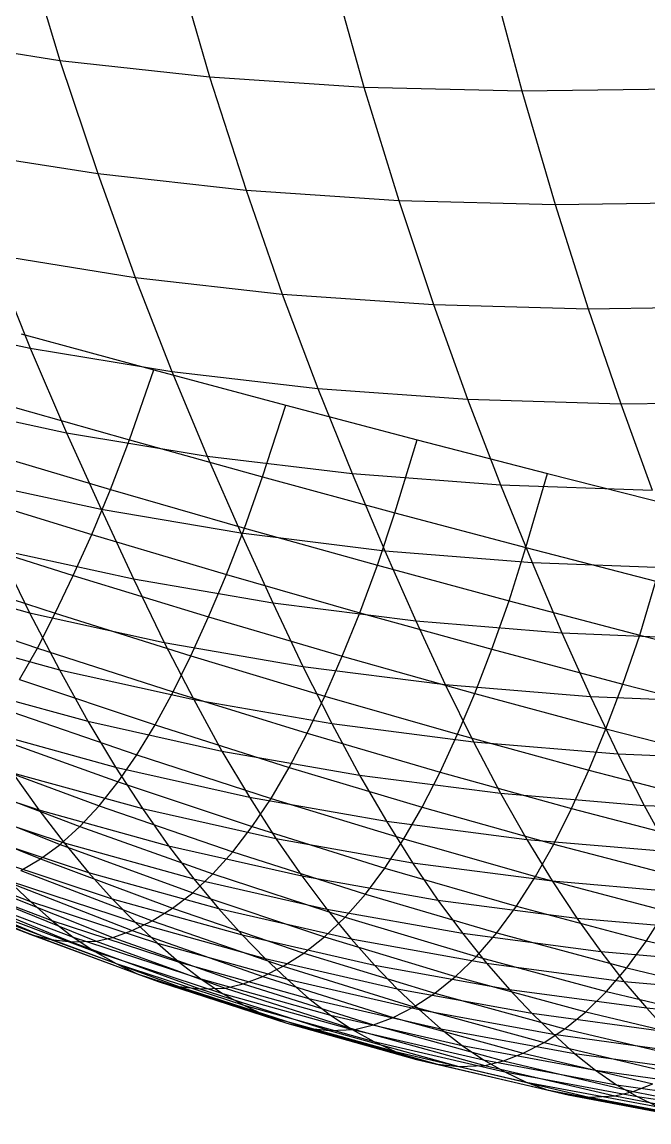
# Model space of a CAD drawing. Extents: x -429 to 429, y -1 to 209.
# Drawn here: x -310.59 to -303.47, y 28.21 to 40.71 of the extents above; entities that cross this region are included whole.
import ezdxf

# ---------------------------------------------------------------- set-up
doc = ezdxf.new("R2010")
doc.units = 0

msp = doc.modelspace()

# ---------------------------------------------------------------- linework, layer by layer
at = {"layer": 'default', "color": 5, "linetype": 'CONTINUOUS'}
for p, q in [((-310.584, 41.674, 80.26), (-310.162, 40.276, 80.966)), ((-308.869, 41.487, 79.381), (-308.461, 40.089, 80.075)), ((-307.099, 41.369, 78.628), (-306.709, 39.973, 79.302)), ((-305.287, 41.322, 78.004), (-304.915, 39.928, 78.651)), ((-311.803, 40.532, 81.968), (-310.162, 40.276, 80.966)), ((-310.162, 40.276, 80.966), (-308.461, 40.089, 80.075)), ((-310.162, 40.276, 80.966), (-309.733, 38.989, 81.673)), ((-308.461, 40.089, 80.075), (-306.709, 39.973, 79.302)), ((-308.461, 40.089, 80.075), (-308.047, 38.801, 80.771)), ((-306.709, 39.973, 79.302), (-304.915, 39.928, 78.651)), ((-306.709, 39.973, 79.302), (-306.312, 38.684, 79.978)), ((-304.915, 39.928, 78.651), (-303.09, 39.955, 78.125)), ((-304.915, 39.928, 78.651), (-304.537, 38.639, 79.299)), ((-311.362, 39.247, 82.68), (-309.733, 38.989, 81.673)), ((-309.733, 38.989, 81.673), (-308.047, 38.801, 80.771)), ((-309.733, 38.989, 81.673), (-309.309, 37.809, 82.363)), ((-308.047, 38.801, 80.771), (-306.312, 38.684, 79.978)), ((-308.047, 38.801, 80.771), (-307.637, 37.619, 81.45)), ((-306.312, 38.684, 79.978), (-304.537, 38.639, 79.299)), ((-306.312, 38.684, 79.978), (-305.918, 37.5, 80.64)), ((-304.537, 38.639, 79.299), (-302.731, 38.665, 78.736)), ((-304.537, 38.639, 79.299), (-304.161, 37.453, 79.935)), ((-310.927, 38.069, 83.373), (-309.309, 37.809, 82.363)), ((-310.927, 38.069, 83.373), (-310.499, 37.003, 84.05)), ((-309.309, 37.809, 82.363), (-307.637, 37.619, 81.45)), ((-309.309, 37.809, 82.363), (-308.892, 36.74, 83.036)), ((-307.637, 37.619, 81.45), (-305.918, 37.5, 80.64)), ((-307.637, 37.619, 81.45), (-307.233, 36.547, 82.113)), ((-305.918, 37.5, 80.64), (-304.161, 37.453, 79.935)), ((-305.918, 37.5, 80.64), (-305.531, 36.424, 81.285)), ((-304.161, 37.453, 79.935), (-302.373, 37.477, 79.339)), ((-304.161, 37.453, 79.935), (-303.791, 36.372, 80.555)), ((-312.049, 37.334, 85.151), (-310.499, 37.003, 84.05)), ((-310.602, 37.168, 105.578), (-309.094, 36.758, 104.606)), ((-310.499, 37.003, 84.05), (-308.892, 36.74, 83.036)), ((-310.499, 37.003, 84.05), (-310.086, 36.042, 84.697)), ((-309.373, 35.962, 104.301), (-309.094, 36.758, 104.606)), ((-309.094, 36.758, 104.606), (-307.595, 36.357, 103.621)), ((-308.892, 36.74, 83.036), (-307.233, 36.547, 82.113)), ((-308.892, 36.74, 83.036), (-308.489, 35.776, 83.68)), ((-307.233, 36.547, 82.113), (-305.531, 36.424, 81.285)), ((-307.233, 36.547, 82.113), (-306.843, 35.579, 82.748)), ((-310.897, 36.394, 105.25), (-309.373, 35.962, 104.301)), ((-305.531, 36.424, 81.285), (-303.791, 36.372, 80.555)), ((-305.531, 36.424, 81.285), (-305.155, 35.45, 81.903)), ((-303.791, 36.372, 80.555), (-302.021, 36.39, 79.926)), ((-311.63, 36.375, 85.796), (-310.086, 36.042, 84.697)), ((-307.86, 35.542, 103.334), (-307.595, 36.357, 103.621)), ((-307.595, 36.357, 103.621), (-306.105, 35.964, 102.622)), ((-303.791, 36.372, 80.555), (-303.432, 35.391, 81.15)), ((-310.086, 36.042, 84.697), (-308.489, 35.776, 83.68)), ((-310.086, 36.042, 84.697), (-309.694, 35.173, 85.309)), ((-309.587, 35.399, 104.064), (-309.373, 35.962, 104.301)), ((-309.373, 35.962, 104.301), (-307.86, 35.542, 103.334)), ((-306.359, 35.134, 102.349), (-306.105, 35.964, 102.622)), ((-306.105, 35.964, 102.622), (-304.623, 35.581, 101.609)), ((-311.122, 35.853, 104.996), (-309.587, 35.399, 104.064)), ((-308.489, 35.776, 83.68), (-306.843, 35.579, 82.748)), ((-308.489, 35.776, 83.68), (-308.106, 34.904, 84.289)), ((-308.065, 34.96, 103.11), (-307.86, 35.542, 103.334)), ((-307.86, 35.542, 103.334), (-306.359, 35.134, 102.349)), ((-306.843, 35.579, 82.748), (-305.155, 35.45, 81.903)), ((-306.843, 35.579, 82.748), (-306.471, 34.702, 83.348)), ((-304.869, 34.739, 101.345), (-304.623, 35.581, 101.609)), ((-304.623, 35.581, 101.609), (-303.151, 35.206, 100.583)), ((-311.232, 35.508, 86.405), (-309.694, 35.173, 85.309)), ((-309.8, 34.888, 103.824), (-309.587, 35.399, 104.064)), ((-309.587, 35.399, 104.064), (-308.065, 34.96, 103.11)), ((-305.155, 35.45, 81.903), (-303.432, 35.391, 81.15)), ((-305.155, 35.45, 81.903), (-304.797, 34.568, 82.488)), ((-311.343, 35.361, 104.743), (-309.8, 34.888, 103.824)), ((-309.694, 35.173, 85.309), (-308.106, 34.904, 84.289)), ((-309.694, 35.173, 85.309), (-309.326, 34.381, 85.881)), ((-306.555, 34.538, 102.134), (-306.359, 35.134, 102.349)), ((-306.359, 35.134, 102.349), (-304.869, 34.739, 101.345)), ((-311.559, 34.911, 104.495), (-310.01, 34.42, 103.585)), ((-310.01, 34.42, 103.585), (-309.8, 34.888, 103.824)), ((-309.8, 34.888, 103.824), (-308.271, 34.433, 102.879)), ((-308.271, 34.433, 102.879), (-308.065, 34.96, 103.11)), ((-308.106, 34.904, 84.289), (-306.471, 34.702, 83.348)), ((-308.106, 34.904, 84.289), (-307.745, 34.11, 84.858)), ((-308.065, 34.96, 103.11), (-306.555, 34.538, 102.134)), ((-310.859, 34.718, 86.974), (-309.326, 34.381, 85.881)), ((-310.859, 34.718, 86.974), (-310.507, 33.998, 87.51)), ((-306.471, 34.702, 83.348), (-304.797, 34.568, 82.488)), ((-306.471, 34.702, 83.348), (-306.12, 33.906, 83.91)), ((-305.058, 34.132, 101.137), (-304.869, 34.739, 101.345)), ((-304.869, 34.739, 101.345), (-303.39, 34.357, 100.323)), ((-306.755, 33.998, 101.91), (-306.555, 34.538, 102.134)), ((-306.555, 34.538, 102.134), (-305.058, 34.132, 101.137)), ((-304.797, 34.568, 82.488), (-303.089, 34.503, 81.714)), ((-304.797, 34.568, 82.488), (-304.458, 33.769, 83.038)), ((-311.986, 34.401, 88.666), (-310.507, 33.998, 87.51)), ((-311.768, 34.498, 104.253), (-310.215, 33.991, 103.349)), ((-310.215, 33.991, 103.349), (-310.01, 34.42, 103.585)), ((-310.01, 34.42, 103.585), (-308.475, 33.952, 102.648)), ((-308.475, 33.952, 102.648), (-308.271, 34.433, 102.879)), ((-308.271, 34.433, 102.879), (-306.755, 33.998, 101.91)), ((-309.326, 34.381, 85.881), (-307.745, 34.11, 84.858)), ((-309.326, 34.381, 85.881), (-308.978, 33.66, 86.419)), ((-303.575, 33.742, 100.117), (-303.39, 34.357, 100.323)), ((-311.972, 34.121, 104.013), (-310.418, 33.596, 103.113)), ((-307.745, 34.11, 84.858), (-306.12, 33.906, 83.91)), ((-307.745, 34.11, 84.858), (-307.403, 33.388, 85.394)), ((-305.254, 33.582, 100.917), (-305.058, 34.132, 101.137)), ((-305.058, 34.132, 101.137), (-303.575, 33.742, 100.117)), ((-310.507, 33.998, 87.51), (-308.978, 33.66, 86.419)), ((-310.507, 33.998, 87.51), (-310.168, 33.35, 88.023)), ((-310.418, 33.596, 103.113), (-310.215, 33.991, 103.349)), ((-310.215, 33.991, 103.349), (-308.676, 33.508, 102.417)), ((-308.676, 33.508, 102.417), (-308.475, 33.952, 102.648)), ((-308.475, 33.952, 102.648), (-306.954, 33.505, 101.684)), ((-306.954, 33.505, 101.684), (-306.755, 33.998, 101.91)), ((-306.755, 33.998, 101.91), (-305.254, 33.582, 100.917)), ((-306.12, 33.906, 83.91), (-304.458, 33.769, 83.038)), ((-306.12, 33.906, 83.91), (-305.787, 33.183, 84.439)), ((-304.458, 33.769, 83.038), (-302.763, 33.699, 82.247)), ((-304.458, 33.769, 83.038), (-304.134, 33.045, 83.557)), ((-311.646, 33.754, 89.173), (-310.168, 33.35, 88.023)), ((-308.978, 33.66, 86.419), (-307.403, 33.388, 85.394)), ((-308.978, 33.66, 86.419), (-308.642, 33.011, 86.933)), ((-303.767, 33.185, 99.899), (-303.575, 33.742, 100.117)), ((-303.575, 33.742, 100.117), (-302.106, 33.368, 99.077)), ((-310.622, 33.238, 102.872), (-310.418, 33.596, 103.113)), ((-310.418, 33.596, 103.113), (-308.877, 33.098, 102.183)), ((-305.449, 33.08, 100.693), (-305.254, 33.582, 100.917)), ((-305.254, 33.582, 100.917), (-303.767, 33.185, 99.899)), ((-308.877, 33.098, 102.183), (-308.676, 33.508, 102.417)), ((-308.676, 33.508, 102.417), (-307.152, 33.05, 101.456)), ((-307.403, 33.388, 85.394), (-305.787, 33.183, 84.439)), ((-307.403, 33.388, 85.394), (-307.073, 32.738, 85.907)), ((-307.152, 33.05, 101.456), (-306.954, 33.505, 101.684)), ((-306.954, 33.505, 101.684), (-305.449, 33.08, 100.693)), ((-310.168, 33.35, 88.023), (-308.642, 33.011, 86.933)), ((-310.168, 33.35, 88.023), (-309.844, 32.765, 88.51)), ((-311.322, 33.17, 89.655), (-309.844, 32.765, 88.51)), ((-310.622, 33.238, 102.872), (-309.082, 32.723, 101.942)), ((-305.787, 33.183, 84.439), (-304.134, 33.045, 83.557)), ((-305.787, 33.183, 84.439), (-305.465, 32.532, 84.945)), ((-303.959, 32.678, 99.677), (-303.767, 33.185, 99.899)), ((-303.767, 33.185, 99.899), (-302.296, 32.808, 98.858)), ((-309.082, 32.723, 101.942), (-308.877, 33.098, 102.183)), ((-308.877, 33.098, 102.183), (-307.352, 32.628, 101.223)), ((-308.642, 33.011, 86.933), (-307.073, 32.738, 85.907)), ((-308.642, 33.011, 86.933), (-308.321, 32.425, 87.422)), ((-307.352, 32.628, 101.223), (-307.152, 33.05, 101.456)), ((-307.152, 33.05, 101.456), (-305.644, 32.617, 100.467)), ((-305.644, 32.617, 100.467), (-305.449, 33.08, 100.693)), ((-305.449, 33.08, 100.693), (-303.959, 32.678, 99.677)), ((-304.134, 33.045, 83.557), (-302.451, 32.975, 82.751)), ((-304.134, 33.045, 83.557), (-303.823, 32.394, 84.053)), ((-310.828, 32.914, 102.627), (-309.289, 32.383, 101.694)), ((-309.844, 32.765, 88.51), (-308.321, 32.425, 87.422)), ((-309.844, 32.765, 88.51), (-309.529, 32.242, 88.981)), ((-311.006, 32.649, 90.121), (-309.529, 32.242, 88.981)), ((-309.289, 32.383, 101.694), (-309.082, 32.723, 101.942)), ((-309.082, 32.723, 101.942), (-307.556, 32.24, 100.981)), ((-307.073, 32.738, 85.907), (-305.465, 32.532, 84.945)), ((-307.073, 32.738, 85.907), (-306.758, 32.151, 86.393)), ((-304.152, 32.209, 99.451), (-303.959, 32.678, 99.677)), ((-303.959, 32.678, 99.677), (-302.486, 32.298, 98.634)), ((-311.035, 32.624, 102.377), (-309.5, 32.076, 101.438)), ((-307.556, 32.24, 100.981), (-307.352, 32.628, 101.223)), ((-307.352, 32.628, 101.223), (-305.842, 32.186, 100.234)), ((-305.842, 32.186, 100.234), (-305.644, 32.617, 100.467)), ((-305.644, 32.617, 100.467), (-304.152, 32.209, 99.451)), ((-305.465, 32.532, 84.945), (-303.823, 32.394, 84.053)), ((-305.465, 32.532, 84.945), (-305.157, 31.946, 85.427)), ((-309.5, 32.076, 101.438), (-309.289, 32.383, 101.694)), ((-309.289, 32.383, 101.694), (-307.764, 31.887, 100.731)), ((-308.321, 32.425, 87.422), (-306.758, 32.151, 86.393)), ((-308.321, 32.425, 87.422), (-308.009, 31.901, 87.894)), ((-303.823, 32.394, 84.053), (-302.151, 32.324, 83.231)), ((-303.823, 32.394, 84.053), (-303.524, 31.808, 84.524)), ((-311.246, 32.368, 102.119), (-309.717, 31.803, 101.173)), ((-311.838, 32.232, 92.177), (-310.403, 31.758, 91.002)), ((-311.459, 32.148, 101.856), (-309.937, 31.566, 100.899)), ((-310.7, 32.179, 90.569), (-309.224, 31.772, 89.434)), ((-310.7, 32.179, 90.569), (-310.403, 31.758, 91.002)), ((-309.529, 32.242, 88.981), (-308.009, 31.901, 87.894)), ((-309.529, 32.242, 88.981), (-309.224, 31.772, 89.434)), ((-307.764, 31.887, 100.731), (-307.556, 32.24, 100.981)), ((-307.556, 32.24, 100.981), (-306.046, 31.788, 99.991)), ((-306.758, 32.151, 86.393), (-305.157, 31.946, 85.427)), ((-306.758, 32.151, 86.393), (-306.451, 31.628, 86.863)), ((-306.046, 31.788, 99.991), (-305.842, 32.186, 100.234)), ((-305.842, 32.186, 100.234), (-304.349, 31.772, 99.217)), ((-304.349, 31.772, 99.217), (-304.152, 32.209, 99.451)), ((-304.152, 32.209, 99.451), (-302.678, 31.827, 98.407)), ((-309.717, 31.803, 101.173), (-309.5, 32.076, 101.438)), ((-309.5, 32.076, 101.438), (-307.978, 31.567, 100.471)), ((-311.674, 31.963, 101.588), (-310.16, 31.365, 100.619)), ((-308.009, 31.901, 87.894), (-306.451, 31.628, 86.863)), ((-308.009, 31.901, 87.894), (-307.708, 31.43, 88.348)), ((-307.978, 31.567, 100.471), (-307.764, 31.887, 100.731)), ((-307.764, 31.887, 100.731), (-306.254, 31.426, 99.739)), ((-305.157, 31.946, 85.427), (-303.524, 31.808, 84.524)), ((-305.157, 31.946, 85.427), (-304.859, 31.421, 85.89)), ((-311.888, 31.811, 101.318), (-310.384, 31.199, 100.335)), ((-311.552, 31.856, 92.587), (-310.115, 31.381, 91.42)), ((-310.403, 31.758, 91.002), (-308.927, 31.349, 89.872)), ((-310.403, 31.758, 91.002), (-310.115, 31.381, 91.42)), ((-309.937, 31.566, 100.899), (-309.717, 31.803, 101.173)), ((-309.717, 31.803, 101.173), (-308.198, 31.28, 100.199)), ((-309.224, 31.772, 89.434), (-307.708, 31.43, 88.348)), ((-309.224, 31.772, 89.434), (-308.927, 31.349, 89.872)), ((-306.254, 31.426, 99.739), (-306.046, 31.788, 99.991)), ((-306.046, 31.788, 99.991), (-304.551, 31.368, 98.972)), ((-304.551, 31.368, 98.972), (-304.349, 31.772, 99.217)), ((-304.349, 31.772, 99.217), (-302.873, 31.386, 98.172)), ((-303.524, 31.808, 84.524), (-301.863, 31.738, 83.69)), ((-303.524, 31.808, 84.524), (-303.235, 31.283, 84.978)), ((-311.276, 31.52, 92.981), (-309.837, 31.045, 91.821)), ((-310.16, 31.365, 100.619), (-309.937, 31.566, 100.899)), ((-309.937, 31.566, 100.899), (-308.424, 31.029, 99.916)), ((-308.198, 31.28, 100.199), (-307.978, 31.567, 100.471)), ((-307.978, 31.567, 100.471), (-306.469, 31.095, 99.475)), ((-306.451, 31.628, 86.863), (-304.859, 31.421, 85.89)), ((-306.451, 31.628, 86.863), (-306.155, 31.156, 87.315)), ((-307.708, 31.43, 88.348), (-306.155, 31.156, 87.315)), ((-307.708, 31.43, 88.348), (-307.414, 31.007, 88.787)), ((-306.469, 31.095, 99.475), (-306.254, 31.426, 99.739)), ((-306.254, 31.426, 99.739), (-304.759, 31, 98.718)), ((-304.859, 31.421, 85.89), (-303.235, 31.283, 84.978)), ((-304.859, 31.421, 85.89), (-304.57, 30.949, 86.336)), ((-310.384, 31.199, 100.335), (-310.16, 31.365, 100.619)), ((-310.16, 31.365, 100.619), (-308.654, 30.815, 99.626)), ((-310.115, 31.381, 91.42), (-308.64, 30.972, 90.294)), ((-310.115, 31.381, 91.42), (-309.837, 31.045, 91.821)), ((-308.927, 31.349, 89.872), (-307.414, 31.007, 88.787)), ((-308.927, 31.349, 89.872), (-308.64, 30.972, 90.294)), ((-308.424, 31.029, 99.916), (-308.198, 31.28, 100.199)), ((-308.198, 31.28, 100.199), (-306.692, 30.798, 99.197)), ((-304.759, 31, 98.718), (-304.551, 31.368, 98.972)), ((-304.551, 31.368, 98.972), (-303.075, 30.98, 97.926)), ((-311.912, 31.254, 95.249), (-310.498, 30.716, 94.081)), ((-311.008, 31.221, 93.361), (-309.567, 30.746, 92.208)), ((-310.606, 31.067, 100.051), (-310.384, 31.199, 100.335)), ((-310.384, 31.199, 100.335), (-308.885, 30.638, 99.331)), ((-306.155, 31.156, 87.315), (-304.57, 30.949, 86.336)), ((-306.155, 31.156, 87.315), (-305.867, 30.732, 87.752)), ((-311.672, 31.037, 95.583), (-310.254, 30.499, 94.425)), ((-310.606, 31.067, 100.051), (-309.114, 30.496, 99.035)), ((-309.837, 31.045, 91.821), (-308.362, 30.636, 90.699)), ((-309.837, 31.045, 91.821), (-309.567, 30.746, 92.208)), ((-308.654, 30.815, 99.626), (-308.424, 31.029, 99.916)), ((-308.424, 31.029, 99.916), (-306.921, 30.537, 98.908)), ((-306.692, 30.798, 99.197), (-306.469, 31.095, 99.475)), ((-306.469, 31.095, 99.475), (-304.975, 30.663, 98.451)), ((-311.924, 30.942, 98.313), (-310.494, 30.342, 97.203)), ((-311.705, 30.884, 98.607), (-310.265, 30.285, 97.512)), ((-311.037, 30.893, 99.492), (-309.56, 30.307, 98.453)), ((-310.826, 30.965, 99.767), (-309.342, 30.386, 98.739)), ((-310.749, 30.954, 93.728), (-309.306, 30.479, 92.581)), ((-310.749, 30.954, 93.728), (-310.498, 30.716, 94.081)), ((-308.64, 30.972, 90.294), (-307.13, 30.629, 89.21)), ((-308.64, 30.972, 90.294), (-308.362, 30.636, 90.699)), ((-307.414, 31.007, 88.787), (-305.867, 30.732, 87.752)), ((-307.414, 31.007, 88.787), (-307.13, 30.629, 89.21)), ((-304.975, 30.663, 98.451), (-304.759, 31, 98.718)), ((-304.759, 31, 98.718), (-303.282, 30.609, 97.669)), ((-304.57, 30.949, 86.336), (-302.956, 30.81, 85.414)), ((-304.57, 30.949, 86.336), (-304.289, 30.525, 86.767)), ((-311.487, 30.853, 98.9), (-310.035, 30.257, 97.822)), ((-311.433, 30.847, 95.915), (-310.01, 30.31, 94.766)), ((-311.214, 30.855, 99.261), (-309.752, 30.264, 98.2)), ((-308.885, 30.638, 99.331), (-308.654, 30.815, 99.626)), ((-308.654, 30.815, 99.626), (-307.155, 30.314, 98.61)), ((-306.921, 30.537, 98.908), (-306.692, 30.798, 99.197)), ((-306.692, 30.798, 99.197), (-305.199, 30.359, 98.17)), ((-311.195, 30.683, 96.242), (-309.767, 30.146, 95.104)), ((-310.498, 30.716, 94.081), (-309.053, 30.241, 92.942)), ((-310.498, 30.716, 94.081), (-310.254, 30.499, 94.425)), ((-309.567, 30.746, 92.208), (-308.093, 30.336, 91.09)), ((-309.567, 30.746, 92.208), (-309.306, 30.479, 92.581)), ((-309.114, 30.496, 99.035), (-308.885, 30.638, 99.331)), ((-308.885, 30.638, 99.331), (-307.391, 30.129, 98.306)), ((-308.362, 30.636, 90.699), (-306.854, 30.292, 89.617)), ((-308.362, 30.636, 90.699), (-308.093, 30.336, 91.09)), ((-305.867, 30.732, 87.752), (-304.289, 30.525, 86.767)), ((-305.867, 30.732, 87.752), (-305.588, 30.354, 88.172)), ((-305.199, 30.359, 98.17), (-304.975, 30.663, 98.451)), ((-304.975, 30.663, 98.451), (-303.496, 30.269, 97.4)), ((-310.959, 30.546, 96.566), (-309.525, 30.01, 95.439)), ((-307.155, 30.314, 98.61), (-306.921, 30.537, 98.908)), ((-307.13, 30.629, 89.21), (-305.588, 30.354, 88.172)), ((-307.13, 30.629, 89.21), (-306.854, 30.292, 89.617)), ((-306.921, 30.537, 98.908), (-305.43, 30.092, 97.875)), ((-304.289, 30.525, 86.767), (-302.684, 30.386, 85.835)), ((-304.289, 30.525, 86.767), (-304.017, 30.146, 87.181)), ((-303.496, 30.269, 97.4), (-303.282, 30.609, 97.669)), ((-310.726, 30.431, 96.886), (-309.285, 29.894, 95.77)), ((-310.726, 30.431, 96.886), (-310.494, 30.342, 97.203)), ((-310.254, 30.499, 94.425), (-308.807, 30.024, 93.292)), ((-310.254, 30.499, 94.425), (-310.01, 30.31, 94.766)), ((-309.56, 30.307, 98.453), (-309.342, 30.386, 98.739)), ((-309.342, 30.386, 98.739), (-309.114, 30.496, 99.035)), ((-309.342, 30.386, 98.739), (-307.858, 29.863, 97.697)), ((-309.306, 30.479, 92.581), (-307.832, 30.068, 91.467)), ((-309.306, 30.479, 92.581), (-309.053, 30.241, 92.942)), ((-309.114, 30.496, 99.035), (-307.625, 29.98, 98.002)), ((-310.494, 30.342, 97.203), (-309.047, 29.805, 96.098)), ((-310.494, 30.342, 97.203), (-310.265, 30.285, 97.512)), ((-310.265, 30.285, 97.512), (-308.811, 29.749, 96.42)), ((-310.265, 30.285, 97.512), (-310.035, 30.257, 97.822)), ((-310.035, 30.257, 97.822), (-309.752, 30.264, 98.2)), ((-310.01, 30.31, 94.766), (-308.561, 29.835, 93.64)), ((-310.01, 30.31, 94.766), (-309.767, 30.146, 95.104)), ((-309.752, 30.264, 98.2), (-309.56, 30.307, 98.453)), ((-309.752, 30.264, 98.2), (-308.284, 29.732, 97.133)), ((-309.56, 30.307, 98.453), (-308.08, 29.78, 97.403)), ((-308.093, 30.336, 91.09), (-306.588, 29.992, 90.009)), ((-308.093, 30.336, 91.09), (-307.832, 30.068, 91.467)), ((-307.391, 30.129, 98.306), (-307.155, 30.314, 98.61)), ((-307.155, 30.314, 98.61), (-305.666, 29.863, 97.572)), ((-306.854, 30.292, 89.617), (-305.317, 30.016, 88.577)), ((-306.854, 30.292, 89.617), (-306.588, 29.992, 90.009)), ((-305.588, 30.354, 88.172), (-304.017, 30.146, 87.181)), ((-305.588, 30.354, 88.172), (-305.317, 30.016, 88.577)), ((-305.43, 30.092, 97.875), (-305.199, 30.359, 98.17)), ((-305.199, 30.359, 98.17), (-303.72, 29.962, 97.116)), ((-303.72, 29.962, 97.116), (-303.496, 30.269, 97.4)), ((-303.496, 30.269, 97.4), (-302.035, 29.914, 96.323)), ((-310.035, 30.257, 97.822), (-308.574, 29.722, 96.742)), ((-309.767, 30.146, 95.104), (-308.315, 29.671, 93.985)), ((-309.767, 30.146, 95.104), (-309.525, 30.01, 95.439)), ((-309.053, 30.241, 92.942), (-307.58, 29.831, 91.831)), ((-309.053, 30.241, 92.942), (-308.807, 30.024, 93.292)), ((-304.017, 30.146, 87.181), (-302.421, 30.006, 86.24)), ((-304.017, 30.146, 87.181), (-303.754, 29.807, 87.58)), ((-309.525, 30.01, 95.439), (-308.071, 29.536, 94.327)), ((-309.525, 30.01, 95.439), (-309.285, 29.894, 95.77)), ((-308.807, 30.024, 93.292), (-307.334, 29.614, 92.185)), ((-308.807, 30.024, 93.292), (-308.561, 29.835, 93.64)), ((-307.832, 30.068, 91.467), (-306.33, 29.724, 90.387)), ((-307.832, 30.068, 91.467), (-307.58, 29.831, 91.831)), ((-307.625, 29.98, 98.002), (-307.391, 30.129, 98.306)), ((-307.391, 30.129, 98.306), (-305.904, 29.673, 97.262)), ((-305.666, 29.863, 97.572), (-305.43, 30.092, 97.875)), ((-305.43, 30.092, 97.875), (-303.951, 29.693, 96.819)), ((-305.317, 30.016, 88.577), (-303.754, 29.807, 87.58)), ((-305.317, 30.016, 88.577), (-305.056, 29.715, 88.967)), ((-309.285, 29.894, 95.77), (-307.828, 29.42, 94.666)), ((-309.285, 29.894, 95.77), (-309.047, 29.805, 96.098)), ((-307.858, 29.863, 97.697), (-307.625, 29.98, 98.002)), ((-307.625, 29.98, 98.002), (-306.141, 29.519, 96.952)), ((-306.588, 29.992, 90.009), (-305.056, 29.715, 88.967)), ((-306.588, 29.992, 90.009), (-306.33, 29.724, 90.387)), ((-303.951, 29.693, 96.819), (-303.72, 29.962, 97.116)), ((-303.72, 29.962, 97.116), (-302.257, 29.609, 96.038)), ((-309.047, 29.805, 96.098), (-307.585, 29.331, 95.002)), ((-309.047, 29.805, 96.098), (-308.811, 29.749, 96.42)), ((-308.561, 29.835, 93.64), (-307.087, 29.425, 92.537)), ((-308.561, 29.835, 93.64), (-308.315, 29.671, 93.985)), ((-308.284, 29.732, 97.133), (-308.08, 29.78, 97.403)), ((-308.08, 29.78, 97.403), (-307.858, 29.863, 97.697)), ((-308.08, 29.78, 97.403), (-306.601, 29.312, 96.341)), ((-307.858, 29.863, 97.697), (-306.376, 29.398, 96.64)), ((-307.58, 29.831, 91.831), (-306.08, 29.486, 90.752)), ((-307.58, 29.831, 91.831), (-307.334, 29.614, 92.185)), ((-305.904, 29.673, 97.262), (-305.666, 29.863, 97.572)), ((-305.666, 29.863, 97.572), (-304.187, 29.462, 96.513)), ((-303.754, 29.807, 87.58), (-302.166, 29.666, 86.63)), ((-303.754, 29.807, 87.58), (-303.498, 29.505, 87.965)), ((-308.811, 29.749, 96.42), (-307.346, 29.275, 95.33)), ((-308.811, 29.749, 96.42), (-308.574, 29.722, 96.742)), ((-308.574, 29.722, 96.742), (-308.284, 29.732, 97.133)), ((-308.574, 29.722, 96.742), (-307.105, 29.249, 95.661)), ((-308.315, 29.671, 93.985), (-306.842, 29.261, 92.886)), ((-308.315, 29.671, 93.985), (-308.071, 29.536, 94.327)), ((-308.284, 29.732, 97.133), (-306.811, 29.262, 96.061)), ((-306.33, 29.724, 90.387), (-304.802, 29.446, 89.343)), ((-306.33, 29.724, 90.387), (-306.08, 29.486, 90.752)), ((-306.141, 29.519, 96.952), (-305.904, 29.673, 97.262)), ((-305.904, 29.673, 97.262), (-304.425, 29.269, 96.2)), ((-305.056, 29.715, 88.967), (-303.498, 29.505, 87.965)), ((-305.056, 29.715, 88.967), (-304.802, 29.446, 89.343)), ((-304.187, 29.462, 96.513), (-303.951, 29.693, 96.819)), ((-303.951, 29.693, 96.819), (-302.486, 29.34, 95.74)), ((-308.071, 29.536, 94.327), (-306.597, 29.125, 93.231)), ((-308.071, 29.536, 94.327), (-307.828, 29.42, 94.666)), ((-307.334, 29.614, 92.185), (-305.836, 29.268, 91.106)), ((-307.334, 29.614, 92.185), (-307.087, 29.425, 92.537)), ((-306.376, 29.398, 96.64), (-306.141, 29.519, 96.952)), ((-306.141, 29.519, 96.952), (-304.662, 29.114, 95.886)), ((-307.828, 29.42, 94.666), (-306.354, 29.01, 93.574)), ((-307.828, 29.42, 94.666), (-307.585, 29.331, 95.002)), ((-307.087, 29.425, 92.537), (-305.592, 29.079, 91.459)), ((-307.087, 29.425, 92.537), (-306.842, 29.261, 92.886)), ((-306.601, 29.312, 96.341), (-306.376, 29.398, 96.64)), ((-306.376, 29.398, 96.64), (-304.898, 28.991, 95.571)), ((-306.08, 29.486, 90.752), (-304.556, 29.207, 89.706)), ((-306.08, 29.486, 90.752), (-305.836, 29.268, 91.106)), ((-304.802, 29.446, 89.343), (-303.251, 29.234, 88.336)), ((-304.802, 29.446, 89.343), (-304.556, 29.207, 89.706)), ((-304.425, 29.269, 96.2), (-304.187, 29.462, 96.513)), ((-304.187, 29.462, 96.513), (-302.72, 29.11, 95.433)), ((-303.498, 29.505, 87.965), (-301.919, 29.362, 87.006)), ((-303.498, 29.505, 87.965), (-303.251, 29.234, 88.336)), ((-307.585, 29.331, 95.002), (-306.111, 28.921, 93.914)), ((-307.585, 29.331, 95.002), (-307.346, 29.275, 95.33)), ((-307.346, 29.275, 95.33), (-305.871, 28.865, 94.246)), ((-307.346, 29.275, 95.33), (-307.105, 29.249, 95.661)), ((-307.105, 29.249, 95.661), (-306.811, 29.262, 96.061)), ((-306.842, 29.261, 92.886), (-305.349, 28.915, 91.808)), ((-306.842, 29.261, 92.886), (-306.597, 29.125, 93.231)), ((-306.811, 29.262, 96.061), (-306.601, 29.312, 96.341)), ((-306.811, 29.262, 96.061), (-305.334, 28.853, 94.985)), ((-306.601, 29.312, 96.341), (-305.123, 28.904, 95.269)), ((-305.836, 29.268, 91.106), (-304.317, 28.988, 90.058)), ((-305.836, 29.268, 91.106), (-305.592, 29.079, 91.459)), ((-304.662, 29.114, 95.886), (-304.425, 29.269, 96.2)), ((-304.425, 29.269, 96.2), (-302.956, 28.919, 95.12)), ((-307.105, 29.249, 95.661), (-305.629, 28.839, 94.581)), ((-304.556, 29.207, 89.706), (-303.011, 28.994, 88.694)), ((-304.556, 29.207, 89.706), (-304.317, 28.988, 90.058)), ((-306.597, 29.125, 93.231), (-305.107, 28.779, 92.154)), ((-306.597, 29.125, 93.231), (-306.354, 29.01, 93.574)), ((-306.354, 29.01, 93.574), (-304.866, 28.663, 92.497)), ((-306.354, 29.01, 93.574), (-306.111, 28.921, 93.914)), ((-305.592, 29.079, 91.459), (-304.078, 28.798, 90.407)), ((-305.592, 29.079, 91.459), (-305.349, 28.915, 91.808)), ((-304.898, 28.991, 95.571), (-304.662, 29.114, 95.886)), ((-304.662, 29.114, 95.886), (-303.192, 28.764, 94.806)), ((-306.111, 28.921, 93.914), (-304.626, 28.574, 92.836)), ((-306.111, 28.921, 93.914), (-305.871, 28.865, 94.246)), ((-305.349, 28.915, 91.808), (-303.84, 28.633, 90.754)), ((-305.349, 28.915, 91.808), (-305.107, 28.779, 92.154)), ((-305.334, 28.853, 94.985), (-305.123, 28.904, 95.269)), ((-305.123, 28.904, 95.269), (-304.898, 28.991, 95.571)), ((-305.123, 28.904, 95.269), (-303.648, 28.556, 94.188)), ((-304.898, 28.991, 95.571), (-303.425, 28.643, 94.491)), ((-304.317, 28.988, 90.058), (-302.778, 28.774, 89.041)), ((-304.317, 28.988, 90.058), (-304.078, 28.798, 90.407)), ((-305.871, 28.865, 94.246), (-304.388, 28.518, 93.168)), ((-305.871, 28.865, 94.246), (-305.629, 28.839, 94.581)), ((-305.629, 28.839, 94.581), (-305.334, 28.853, 94.985)), ((-305.629, 28.839, 94.581), (-304.149, 28.492, 93.502)), ((-305.334, 28.853, 94.985), (-303.857, 28.505, 93.906)), ((-305.107, 28.779, 92.154), (-303.602, 28.497, 91.096)), ((-305.107, 28.779, 92.154), (-304.866, 28.663, 92.497)), ((-304.078, 28.798, 90.407), (-302.545, 28.583, 89.385)), ((-304.078, 28.798, 90.407), (-303.84, 28.633, 90.754)), ((-304.866, 28.663, 92.497), (-303.366, 28.381, 91.435)), ((-304.866, 28.663, 92.497), (-304.626, 28.574, 92.836)), ((-303.84, 28.633, 90.754), (-302.315, 28.417, 89.724)), ((-303.84, 28.633, 90.754), (-303.602, 28.497, 91.096)), ((-303.648, 28.556, 94.188), (-303.425, 28.643, 94.491)), ((-304.626, 28.574, 92.836), (-303.131, 28.292, 91.77)), ((-304.626, 28.574, 92.836), (-304.388, 28.518, 93.168)), ((-304.388, 28.518, 93.168), (-302.899, 28.235, 92.098)), ((-304.388, 28.518, 93.168), (-304.149, 28.492, 93.502)), ((-303.857, 28.505, 93.906), (-303.648, 28.556, 94.188)), ((-303.648, 28.556, 94.188), (-302.178, 28.268, 93.1)), ((-304.149, 28.492, 93.502), (-303.857, 28.505, 93.906)), ((-304.149, 28.492, 93.502), (-302.665, 28.209, 92.426)), ((-303.857, 28.505, 93.906), (-302.379, 28.22, 92.826)), ((-303.602, 28.497, 91.096), (-302.085, 28.279, 90.059)), ((-303.602, 28.497, 91.096), (-303.366, 28.381, 91.435))]:
    msp.add_line(p, q, dxfattribs=at)

doc.saveas('drawing.dxf')
